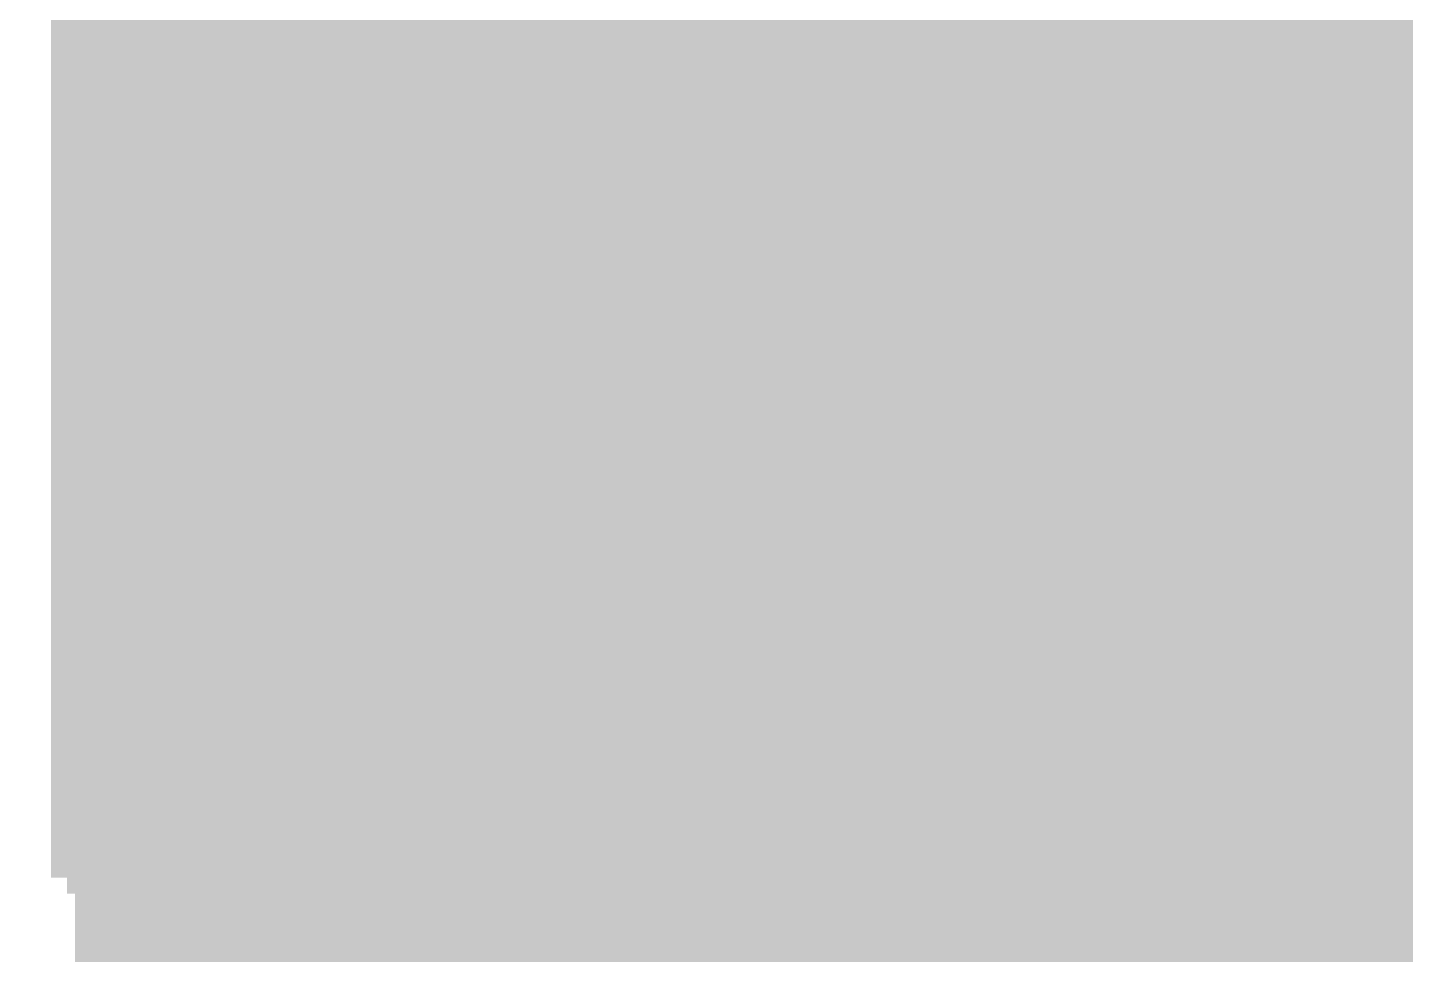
# Model space of a CAD drawing. Extents: x 980 to 1163, y 595 to 881.
# Drawn here: x 1096.6 to 1107.51, y 773.28 to 780.61 of the extents above; entities that cross this region are included whole.
import ezdxf

# ---------------------------------------------------------------- set-up
doc = ezdxf.new("R2010")
doc.units = 0
doc.header["$LTSCALE"] = 10
doc.header["$MEASUREMENT"] = 0
doc.layers.get('0').update_dxf_attribs({"linetype": 'CONTINUOUS'})
for name, color, linetype in [('22-304-2_BOT', 7, 'CONTINUOUS'), ('22-304-2_DRD', 7, 'CONTINUOUS'), ('22-304-2_DRL', 2, 'CONTINUOUS'), ('22-304-2_IN1', 4, 'CONTINUOUS'), ('22-304-2_IN2', 3, 'CONTINUOUS'), ('22-304-2_SMB', 5, 'CONTINUOUS'), ('22-304-2_SPB', 14, 'CONTINUOUS'), ('22-304-2_SSB', 12, 'CONTINUOUS'), ('22-304-2_SST', 11, 'CONTINUOUS'), ('22-304-2_TOP', 13, 'CONTINUOUS'), ('THRUHOLE_TAP', 7, 'CONTINUOUS')]:
    doc.layers.add(name, color=color, linetype=linetype)

# ---------------------------------------------------------------- blocks, each defined once
blk = doc.blocks.new('RECTANGLE_3')
blk.add_solid([(0.4826, 0.4064), (0.4826, -0.4064), (-0.4826, 0.4064), (-0.4826, -0.4064)])
blk = doc.blocks.new('ROUND_39')
at = {"const_width": 0.40005}
blk.add_lwpolyline([(-0.200024, 0, 1), (0.200024, 0, 1)], format="xyb", close=True, dxfattribs=at)
blk = doc.blocks.new('RECTANGLE_50')
blk.add_solid([(1.30048, 0.6477), (1.30048, -0.6477), (-1.30048, 0.6477), (-1.30048, -0.6477)])
blk = doc.blocks.new('ROUND_87')
at = {"const_width": 0.10033}
blk.add_lwpolyline([(-0.050164, 0, 1), (0.050164, 0, 1)], format="xyb", close=True, dxfattribs=at)
blk = doc.blocks.new('ROUND_88')
at = {"const_width": 0.10033}
blk.add_lwpolyline([(-0.050164, 0, 1), (0.050164, 0, 1)], format="xyb", close=True, dxfattribs=at)
blk = doc.blocks.new('ROUND_38')
at = {"const_width": 0.40005}
blk.add_lwpolyline([(-0.200024, 0, 1), (0.200024, 0, 1)], format="xyb", close=True, dxfattribs=at)
blk = doc.blocks.new('ROUND_42')
at = {"const_width": 0.40005}
blk.add_lwpolyline([(-0.200024, 0, 1), (0.200024, 0, 1)], format="xyb", close=True, dxfattribs=at)
blk = doc.blocks.new('ROUND_80')
at = {"const_width": 0.10033}
blk.add_lwpolyline([(-0.050164, 0, 1), (0.050164, 0, 1)], format="xyb", close=True, dxfattribs=at)

msp = doc.modelspace()

# ---------------------------------------------------------------- linework, layer by layer
at = {"layer": '22-304-2_BOT'}
for points, const_width in [([(1041.325, 794.117), (1041.325, 793.147), (1043.189, 791.282), (1047.634, 791.282), (1050.047, 793.695), (1092.465, 793.695), (1097.926, 788.234), (1097.926, 766.86), (1098.015, 766.86), (1101.228, 766.86), (1106.689, 766.86)], 1.27), ([(1100.568, 791.882), (1100.568, 768.041)], 0.254), ([(1100.796, 791.917), (1100.796, 768.041)], 0.254), ([(1101.025, 791.917), (1101.025, 768.041)], 0.254), ([(1101.254, 791.917), (1101.254, 768.041)], 0.254), ([(1101.482, 791.917), (1101.482, 778.557)], 0.254), ([(1101.711, 791.917), (1101.711, 778.557)], 0.254), ([(1101.939, 791.917), (1101.939, 778.557)], 0.254), ([(1102.168, 791.917), (1102.168, 778.557)], 0.254), ([(1102.397, 791.917), (1102.397, 778.557)], 0.254), ([(1102.625, 791.917), (1102.625, 778.557)], 0.254), ([(1102.854, 791.917), (1102.854, 778.557)], 0.254), ([(1103.082, 791.917), (1103.082, 778.557)], 0.254), ([(1103.311, 791.917), (1103.311, 776.106)], 0.254), ([(1103.54, 791.917), (1103.54, 776.106)], 0.254), ([(1103.768, 791.917), (1103.768, 779.738)], 0.254), ([(1103.997, 791.917), (1103.997, 779.738)], 0.254), ([(1104.225, 791.917), (1104.225, 779.738)], 0.254), ([(1104.454, 791.917), (1104.454, 779.738)], 0.254), ([(1104.683, 791.917), (1104.683, 779.738)], 0.254), ([(1104.911, 791.917), (1104.911, 779.738)], 0.254), ([(1105.14, 791.917), (1105.14, 779.738)], 0.254), ([(1105.368, 791.917), (1105.368, 779.738)], 0.254), ([(1105.597, 791.917), (1105.597, 779.738)], 0.254), ([(1105.826, 791.917), (1105.826, 779.738)], 0.254), ([(1106.054, 791.917), (1106.054, 779.738)], 0.254), ([(1106.283, 791.917), (1106.283, 779.738)], 0.254), ([(1106.511, 791.917), (1106.511, 779.738)], 0.254), ([(1106.74, 791.917), (1106.74, 779.738)], 0.254), ([(1106.969, 791.917), (1106.969, 779.738)], 0.254), ([(1107.197, 791.917), (1107.197, 779.738)], 0.254), ([(1107.426, 791.917), (1107.426, 776.423)], 0.254), ([(1100.339, 791.297), (1100.339, 768.041)], 0.254), ([(1100.111, 791.056), (1100.111, 768.041)], 0.254), ([(1099.196, 790.967), (1099.196, 768.041)], 0.254), ([(1099.425, 790.896), (1099.425, 768.041)], 0.254), ([(1099.653, 790.886), (1099.653, 768.041)], 0.254), ([(1099.882, 790.934), (1099.882, 768.041)], 0.254), ([(1099.069, 788.234), (1099.069, 768.041)], 0.254), ([(1118.889, 780.589), (1099.069, 780.589)], 0.254), ([(1118.66, 780.36), (1099.069, 780.36)], 0.254), ([(1118.432, 780.132), (1099.069, 780.132)], 0.254), ([(1118.203, 779.903), (1099.069, 779.903)], 0.254), ([(1105.419, 779.852), (1105.419, 778.582)], 0.254), ([(1105.419, 779.852), (1105.419, 778.582)], 0.254), ([(1103.611, 779.738), (1103.611, 777.426)], 0.254), ([(1107.228, 779.738), (1103.611, 779.738)], 0.254), ([(1105.419, 779.674), (1105.419, 778.582)], 0.381), ([(1107.228, 779.738), (1107.228, 777.426)], 0.254), ([(1103.611, 779.674), (1099.069, 779.674)], 0.254), ([(1109.316, 779.674), (1107.228, 779.674)], 0.254), ([(1103.611, 779.446), (1099.069, 779.446)], 0.254), ([(1109.316, 779.446), (1107.228, 779.446)], 0.254), ([(1103.611, 779.217), (1099.069, 779.217)], 0.254), ([(1109.316, 779.217), (1107.228, 779.217)], 0.254), ([(1103.611, 778.989), (1099.069, 778.989)], 0.254), ([(1109.316, 778.989), (1107.228, 778.989)], 0.254), ([(1103.611, 778.76), (1099.069, 778.76)], 0.254), ([(1109.316, 778.76), (1107.228, 778.76)], 0.254), ([(1102.244, 777.642), (1102.244, 778.709)], 0.254), ([(1103.674, 778.582), (1105.419, 778.582)], 0.381), ([(1107.164, 778.582), (1105.419, 778.582)], 0.381), ([(1103.235, 778.557), (1101.254, 778.557)], 0.254), ([(1101.254, 778.557), (1101.254, 777.134)], 0.254), ([(1102.244, 778.493), (1102.244, 777.642)], 0.381), ([(1103.235, 778.557), (1103.235, 777.134)], 0.254), ([(1101.254, 778.531), (1099.069, 778.531)], 0.254), ([(1103.611, 778.531), (1103.235, 778.531)], 0.254), ([(1109.316, 778.531), (1107.228, 778.531)], 0.254), ([(1101.254, 778.303), (1099.069, 778.303)], 0.254), ([(1103.611, 778.303), (1103.235, 778.303)], 0.254), ([(1109.316, 778.303), (1107.228, 778.303)], 0.254), ([(1101.254, 778.074), (1099.069, 778.074)], 0.254), ([(1103.611, 778.074), (1103.235, 778.074)], 0.254), ([(1109.316, 778.074), (1107.228, 778.074)], 0.254), ([(1101.254, 777.846), (1099.069, 777.846)], 0.254), ([(1103.611, 777.846), (1103.235, 777.846)], 0.254), ([(1109.316, 777.846), (1107.228, 777.846)], 0.254), ([(1101.317, 777.642), (1102.244, 777.642)], 0.381), ([(1103.171, 777.642), (1102.244, 777.642)], 0.381), ([(1101.254, 777.617), (1099.069, 777.617)], 0.254), ([(1103.611, 777.617), (1103.235, 777.617)], 0.254), ([(1109.316, 777.617), (1107.228, 777.617)], 0.254), ([(1105.419, 775.28), (1109.991, 775.28), (1110.499, 775.788), (1110.499, 776.972)], 1.27), ([(1101.254, 777.388), (1099.069, 777.388)], 0.254), ([(1104.642, 777.388), (1103.235, 777.388)], 0.254), ([(1104.685, 777.426), (1103.611, 777.426)], 0.254), ([(1103.768, 777.426), (1103.768, 776.436)], 0.254), ([(1103.997, 777.426), (1103.997, 776.436)], 0.254), ([(1104.225, 777.426), (1104.225, 776.436)], 0.254), ([(1104.454, 777.426), (1104.454, 777.162)], 0.254), ([(1107.228, 777.426), (1106.153, 777.426)], 0.254), ([(1109.316, 777.388), (1106.197, 777.388)], 0.254), ([(1106.283, 777.426), (1106.283, 777.299)], 0.254), ([(1106.511, 777.426), (1106.511, 776.885)], 0.254), ([(1106.74, 777.426), (1106.74, 776.436)], 0.254), ([(1106.969, 777.426), (1106.969, 776.436)], 0.254), ([(1107.197, 777.426), (1107.197, 776.436)], 0.254), ([(1101.254, 777.16), (1099.069, 777.16)], 0.254), ([(1104.452, 777.16), (1103.235, 777.16)], 0.254), ([(1103.235, 777.134), (1103.235, 776.728)], 0.254), ([(1109.316, 777.16), (1106.384, 777.16)], 0.254), ([(1105.419, 776.55), (1105.419, 775.28)], 1.27), ([(1101.254, 776.931), (1099.069, 776.931)], 0.254), ([(1104.342, 776.931), (1103.235, 776.931)], 0.254), ([(1109.316, 776.931), (1106.496, 776.931)], 0.254), ([(1101.254, 776.703), (1099.069, 776.703)], 0.254), ([(1101.254, 776.728), (1101.254, 775.306)], 0.254), ([(1103.235, 776.728), (1103.235, 776.106)], 0.254), ([(1104.286, 776.703), (1103.235, 776.703)], 0.254), ([(1109.316, 776.703), (1106.552, 776.703)], 0.254), ([(1101.254, 776.474), (1099.069, 776.474)], 0.254), ([(1104.276, 776.474), (1103.235, 776.474)], 0.254), ([(1104.276, 776.55), (1104.276, 776.436)], 0.254), ([(1106.562, 776.55), (1106.562, 776.436)], 0.254), ([(1109.316, 776.474), (1106.562, 776.474)], 0.254), ([(1102.244, 776.22), (1102.244, 775.28), (1105.419, 775.28)], 0.635), ([(1103.611, 776.436), (1103.611, 776.106)], 0.254), ([(1104.276, 776.436), (1103.611, 776.436)], 0.254), ([(1107.228, 776.436), (1106.562, 776.436)], 0.254), ([(1109.316, 776.423), (1107.228, 776.423)], 0.254), ([(1101.254, 776.245), (1099.069, 776.245)], 0.254), ([(1103.611, 776.245), (1103.235, 776.245)], 0.254), ([(1103.611, 776.106), (1103.235, 776.106)], 0.254), ([(1101.254, 776.017), (1099.069, 776.017)], 0.254), ([(1101.254, 775.788), (1099.069, 775.788)], 0.254), ([(1101.254, 775.56), (1099.069, 775.56)], 0.254), ([(1101.254, 775.331), (1099.069, 775.331)], 0.254), ([(1101.381, 775.306), (1101.254, 775.306)], 0.254), ([(1101.34, 775.102), (1099.069, 775.102)], 0.254), ([(1101.35, 774.874), (1099.069, 774.874)], 0.254), ([(1101.421, 774.645), (1099.069, 774.645)], 0.254), ([(1101.482, 774.533), (1101.482, 768.041)], 0.254), ([(1101.571, 774.417), (1099.069, 774.417)], 0.254), ([(1103.611, 774.417), (1102.917, 774.417)], 0.254), ([(1103.611, 774.455), (1102.948, 774.455)], 0.254), ([(1103.082, 774.455), (1103.082, 768.041)], 0.254), ([(1103.311, 774.455), (1103.311, 768.041)], 0.254), ([(1103.54, 774.455), (1103.54, 768.041)], 0.254), ([(1103.611, 774.455), (1103.611, 774.124)], 0.254), ([(1101.711, 774.292), (1101.711, 768.041)], 0.254), ([(1102.854, 774.353), (1102.854, 768.041)], 0.254), ([(1101.896, 774.188), (1099.069, 774.188)], 0.254), ([(1103.611, 774.188), (1102.592, 774.188)], 0.254), ([(1102.625, 774.203), (1102.625, 768.041)], 0.254), ([(1101.939, 774.17), (1101.939, 768.041)], 0.254), ([(1102.168, 774.122), (1102.168, 768.041)], 0.254), ([(1102.397, 774.132), (1102.397, 768.041)], 0.254), ([(1107.228, 774.124), (1103.611, 774.124)], 0.254), ([(1103.768, 774.124), (1103.768, 768.041)], 0.254), ([(1103.997, 774.124), (1103.997, 768.041)], 0.254), ([(1104.225, 774.124), (1104.225, 768.041)], 0.254), ([(1104.454, 774.124), (1104.454, 768.041)], 0.254), ([(1104.683, 774.124), (1104.683, 768.041)], 0.254), ([(1104.911, 774.124), (1104.911, 768.041)], 0.254), ([(1105.14, 774.124), (1105.14, 773.418)], 0.254), ([(1105.368, 774.124), (1105.368, 773.418)], 0.254), ([(1105.597, 774.124), (1105.597, 773.418)], 0.254), ([(1105.826, 774.124), (1105.826, 773.418)], 0.254), ([(1106.054, 774.124), (1106.054, 773.418)], 0.254), ([(1106.283, 774.124), (1106.283, 773.418)], 0.254), ([(1106.511, 774.124), (1106.511, 773.418)], 0.254), ([(1106.74, 774.124), (1106.74, 773.418)], 0.254), ([(1106.969, 774.124), (1106.969, 773.418)], 0.254), ([(1107.197, 774.124), (1107.197, 773.418)], 0.254), ([(1109.991, 774.137), (1107.228, 774.137)], 0.254), ([(1107.426, 774.137), (1107.426, 773.418)], 0.254), ([(1114.436, 773.959), (1099.069, 773.959)], 0.254), ([(1114.436, 773.731), (1099.069, 773.731)], 0.254), ([(1114.436, 773.502), (1099.069, 773.502)], 0.254), ([(1105.056, 773.418), (1105.056, 770.104)], 0.254), ([(1108.322, 773.418), (1105.056, 773.418)], 0.254), ([(1106.689, 773.355), (1106.689, 771.76)], 0.381), ([(1105.056, 773.274), (1099.069, 773.274)], 0.254)]:
    msp.add_lwpolyline(points, dxfattribs=dict(at, const_width=const_width))
at = {"layer": '22-304-2_BOT', "const_width": 0.254}
for points in [[(1104.685, 777.426, 0.221913), (1104.276, 776.55)], [(1106.562, 776.55, 0.221913), (1106.153, 777.426)], [(1101.381, 775.306, 0.078385), (1101.337, 775.026)], [(1101.337, 775.026, 0.414214), (1102.244, 774.119)], [(1102.244, 774.119, 0.225881), (1102.948, 774.454)]]:
    msp.add_lwpolyline(points, format="xyb", dxfattribs=at)
at = {"layer": '22-304-2_DRD', "const_width": 0.254}
for points in [[(1105.165, 780.487), (1104.784, 780.106)], [(1105.165, 780.487), (1104.784, 780.106)], [(1105.673, 780.487), (1105.165, 780.487)], [(1105.673, 780.487), (1105.165, 780.487)], [(1106.054, 780.106), (1105.673, 780.487)], [(1106.054, 780.106), (1105.673, 780.487)], [(1105.165, 780.233), (1105.165, 780.106)], [(1105.292, 780.233), (1105.165, 780.233)], [(1105.165, 780.233), (1105.165, 780.106)], [(1105.292, 780.233), (1105.165, 780.233)], [(1105.292, 780.106), (1105.292, 780.233)], [(1105.292, 780.106), (1105.292, 780.233)], [(1105.546, 780.233), (1105.546, 780.106)], [(1105.673, 780.233), (1105.546, 780.233)], [(1105.546, 780.233), (1105.546, 780.106)], [(1105.673, 780.233), (1105.546, 780.233)], [(1105.673, 780.106), (1105.673, 780.233)], [(1105.673, 780.106), (1105.673, 780.233)], [(1104.784, 780.106), (1104.784, 779.598)], [(1104.784, 780.106), (1104.784, 779.598)], [(1105.165, 780.106), (1105.292, 780.106)], [(1105.165, 780.106), (1105.292, 780.106)], [(1105.546, 780.106), (1105.673, 780.106)], [(1105.546, 780.106), (1105.673, 780.106)], [(1106.054, 779.598), (1106.054, 780.106)], [(1106.054, 779.598), (1106.054, 780.106)], [(1105.292, 779.471), (1105.038, 779.725)], [(1105.292, 779.471), (1105.038, 779.725)], [(1105.8, 779.725), (1105.546, 779.471)], [(1105.8, 779.725), (1105.546, 779.471)], [(1104.784, 779.598), (1105.165, 779.217)], [(1104.784, 779.598), (1105.165, 779.217)], [(1105.673, 779.217), (1106.054, 779.598)], [(1105.673, 779.217), (1106.054, 779.598)], [(1105.546, 779.471), (1105.292, 779.471)], [(1105.546, 779.471), (1105.292, 779.471)], [(1101.99, 779.344), (1101.609, 778.963)], [(1102.498, 779.344), (1101.99, 779.344)], [(1102.879, 778.963), (1102.498, 779.344)], [(1105.165, 779.217), (1105.673, 779.217)], [(1105.165, 779.217), (1105.673, 779.217)], [(1101.99, 779.09), (1101.99, 778.963)], [(1102.117, 779.09), (1101.99, 779.09)], [(1102.117, 778.963), (1102.117, 779.09)], [(1102.371, 779.09), (1102.371, 778.963)], [(1102.498, 779.09), (1102.371, 779.09)], [(1102.498, 778.963), (1102.498, 779.09)], [(1101.609, 778.963), (1101.609, 778.455)], [(1101.99, 778.963), (1102.117, 778.963)], [(1102.371, 778.963), (1102.498, 778.963)], [(1102.879, 778.455), (1102.879, 778.963)], [(1102.117, 778.328), (1101.863, 778.582)], [(1102.625, 778.582), (1102.371, 778.328)], [(1101.609, 778.455), (1101.99, 778.074)], [(1102.498, 778.074), (1102.879, 778.455)], [(1102.371, 778.328), (1102.117, 778.328)], [(1101.99, 778.074), (1102.498, 778.074)], [(1105.165, 777.185), (1104.784, 776.804)], [(1105.673, 777.185), (1105.165, 777.185)], [(1106.054, 776.804), (1105.673, 777.185)], [(1105.165, 776.931), (1105.165, 776.804)], [(1105.292, 776.931), (1105.165, 776.931)], [(1105.292, 776.804), (1105.292, 776.931)], [(1105.546, 776.931), (1105.546, 776.804)], [(1105.673, 776.931), (1105.546, 776.931)], [(1105.673, 776.804), (1105.673, 776.931)], [(1104.784, 776.804), (1104.784, 776.296)], [(1105.165, 776.804), (1105.292, 776.804)], [(1105.546, 776.804), (1105.673, 776.804)], [(1106.054, 776.296), (1106.054, 776.804)], [(1105.292, 776.169), (1105.038, 776.423)], [(1105.8, 776.423), (1105.546, 776.169)], [(1104.784, 776.296), (1105.165, 775.915)], [(1105.673, 775.915), (1106.054, 776.296)], [(1105.546, 776.169), (1105.292, 776.169)], [(1105.165, 775.915), (1105.673, 775.915)], [(1101.99, 775.661), (1101.609, 775.28)], [(1102.498, 775.661), (1101.99, 775.661)], [(1102.879, 775.28), (1102.498, 775.661)], [(1101.99, 775.407), (1101.99, 775.28)], [(1102.117, 775.407), (1101.99, 775.407)], [(1102.117, 775.28), (1102.117, 775.407)], [(1102.371, 775.407), (1102.371, 775.28)], [(1102.498, 775.407), (1102.371, 775.407)], [(1102.498, 775.28), (1102.498, 775.407)], [(1101.609, 775.28), (1101.609, 774.772)], [(1101.99, 775.28), (1102.117, 775.28)], [(1102.371, 775.28), (1102.498, 775.28)], [(1102.879, 774.772), (1102.879, 775.28)], [(1102.117, 774.645), (1101.863, 774.899)], [(1102.625, 774.899), (1102.371, 774.645)], [(1101.609, 774.772), (1101.99, 774.391)], [(1102.498, 774.391), (1102.879, 774.772)], [(1102.371, 774.645), (1102.117, 774.645)], [(1101.99, 774.391), (1102.498, 774.391)]]:
    msp.add_lwpolyline(points, dxfattribs=at)
at = {"layer": '22-304-2_IN1'}
for points, const_width in [([(1032.394, 772.359), (1042.681, 772.359), (1044.459, 770.581), (1048.65, 770.581), (1050.174, 772.105), (1050.174, 788.488), (1054.492, 792.806), (1093.481, 792.806), (1097.291, 788.996), (1097.291, 777.058), (1099.196, 775.153), (1102.244, 775.153), (1102.244, 775.026)], 0.635), ([(1107.07, 790.52), (1096.91, 790.52), (1096.91, 773.883)], 0.254), ([(1097.139, 790.52), (1097.139, 773.883)], 0.254), ([(1097.367, 790.52), (1097.367, 773.883)], 0.254), ([(1097.596, 790.52), (1097.596, 773.883)], 0.254), ([(1097.825, 790.52), (1097.825, 773.883)], 0.254), ([(1098.053, 790.52), (1098.053, 773.883)], 0.254), ([(1098.282, 790.52), (1098.282, 773.883)], 0.254), ([(1098.51, 790.52), (1098.51, 773.883)], 0.254), ([(1098.739, 790.52), (1098.739, 773.883)], 0.254), ([(1098.968, 790.52), (1098.968, 773.883)], 0.254), ([(1099.196, 790.52), (1099.196, 773.883)], 0.254), ([(1099.425, 790.52), (1099.425, 773.883)], 0.254), ([(1099.653, 790.52), (1099.653, 773.883)], 0.254), ([(1099.882, 790.52), (1099.882, 773.883)], 0.254), ([(1100.111, 790.52), (1100.111, 773.883)], 0.254), ([(1100.339, 790.52), (1100.339, 773.883)], 0.254), ([(1100.568, 790.52), (1100.568, 773.883)], 0.254), ([(1100.796, 790.52), (1100.796, 773.883)], 0.254), ([(1101.025, 790.52), (1101.025, 773.883)], 0.254), ([(1101.254, 790.52), (1101.254, 773.883)], 0.254), ([(1101.482, 790.52), (1101.482, 773.883)], 0.254), ([(1101.711, 790.52), (1101.711, 779.207)], 0.254), ([(1101.939, 790.52), (1101.939, 779.372)], 0.254), ([(1102.168, 790.52), (1102.168, 779.436)], 0.254), ([(1102.397, 790.52), (1102.397, 779.423)], 0.254), ([(1102.625, 790.52), (1102.625, 779.331)], 0.254), ([(1102.854, 790.52), (1102.854, 779.11)], 0.254), ([(1103.082, 790.52), (1103.082, 773.883)], 0.254), ([(1103.311, 790.52), (1103.311, 773.883)], 0.254), ([(1104.911, 787.838), (1104.911, 780.375)], 0.254), ([(1105.826, 787.754), (1105.826, 780.457)], 0.254), ([(1105.14, 787.686), (1105.14, 780.525)], 0.254), ([(1105.368, 787.632), (1105.368, 780.579)], 0.254), ([(1105.597, 787.653), (1105.597, 780.561)], 0.254), ([(1106.054, 786.73), (1106.054, 780.21)], 0.254), ([(1103.54, 786.69), (1103.54, 773.883)], 0.254), ([(1104.683, 786.593), (1104.683, 773.883)], 0.254), ([(1103.768, 786.469), (1103.768, 773.883)], 0.254), ([(1104.454, 786.428), (1104.454, 773.883)], 0.254), ([(1106.283, 786.484), (1106.283, 773.883)], 0.254), ([(1106.969, 786.416), (1106.969, 773.883)], 0.254), ([(1107.07, 786.469), (1107.07, 773.883)], 0.254), ([(1103.997, 786.377), (1103.997, 773.883)], 0.254), ([(1104.225, 786.365), (1104.225, 773.883)], 0.254), ([(1106.511, 786.383), (1106.511, 773.883)], 0.254), ([(1106.74, 786.362), (1106.74, 773.883)], 0.254), ([(1107.07, 780.741), (1096.91, 780.741)], 0.254), ([(1105.109, 780.513), (1096.91, 780.513)], 0.254), ([(1107.07, 780.513), (1105.729, 780.513)], 0.254), ([(1104.83, 780.284), (1096.91, 780.284)], 0.254), ([(1107.07, 780.284), (1106.006, 780.284)], 0.254), ([(1104.718, 780.055), (1096.91, 780.055)], 0.254), ([(1107.07, 780.055), (1106.12, 780.055)], 0.254), ([(1104.69, 779.827), (1096.91, 779.827)], 0.254), ([(1107.07, 779.827), (1106.148, 779.827)], 0.254), ([(1104.733, 779.598), (1096.91, 779.598)], 0.254), ([(1107.07, 779.598), (1106.103, 779.598)], 0.254), ([(1106.054, 779.491), (1106.054, 773.883)], 0.254), ([(1101.934, 779.37), (1096.91, 779.37)], 0.254), ([(1104.871, 779.37), (1102.554, 779.37)], 0.254), ([(1104.911, 779.329), (1104.911, 773.883)], 0.254), ([(1107.07, 779.37), (1105.965, 779.37)], 0.254), ([(1105.826, 779.245), (1105.826, 773.883)], 0.254), ([(1101.655, 779.141), (1096.91, 779.141)], 0.254), ([(1105.254, 779.141), (1102.831, 779.141)], 0.254), ([(1105.14, 779.177), (1105.14, 773.883)], 0.254), ([(1105.368, 779.123), (1105.368, 773.883)], 0.254), ([(1107.07, 779.141), (1105.582, 779.141)], 0.254), ([(1105.597, 779.144), (1105.597, 773.883)], 0.254), ([(1101.543, 778.912), (1096.91, 778.912)], 0.254), ([(1107.07, 778.912), (1102.945, 778.912)], 0.254), ([(1101.515, 778.684), (1096.91, 778.684)], 0.254), ([(1107.07, 778.684), (1102.973, 778.684)], 0.254), ([(1101.558, 778.455), (1096.91, 778.455)], 0.254), ([(1107.07, 778.455), (1102.928, 778.455)], 0.254), ([(1101.696, 778.227), (1096.91, 778.227)], 0.254), ([(1101.711, 778.211), (1101.711, 773.883)], 0.254), ([(1107.07, 778.227), (1102.79, 778.227)], 0.254), ([(1102.854, 778.308), (1102.854, 773.883)], 0.254), ([(1102.079, 777.998), (1096.91, 777.998)], 0.254), ([(1101.939, 778.046), (1101.939, 773.883)], 0.254), ([(1102.397, 777.995), (1102.397, 773.883)], 0.254), ([(1107.07, 777.998), (1102.407, 777.998)], 0.254), ([(1102.625, 778.087), (1102.625, 773.883)], 0.254), ([(1102.168, 777.983), (1102.168, 773.883)], 0.254), ([(1107.07, 777.769), (1096.91, 777.769)], 0.254), ([(1107.07, 777.541), (1096.91, 777.541)], 0.254), ([(1107.07, 777.312), (1096.91, 777.312)], 0.254), ([(1107.07, 777.084), (1096.91, 777.084)], 0.254), ([(1107.07, 776.855), (1096.91, 776.855)], 0.254), ([(1107.07, 776.626), (1096.91, 776.626)], 0.254), ([(1107.07, 776.398), (1096.91, 776.398)], 0.254), ([(1107.07, 776.169), (1096.91, 776.169)], 0.254), ([(1107.07, 775.941), (1096.91, 775.941)], 0.254), ([(1107.07, 775.712), (1096.91, 775.712)], 0.254), ([(1107.07, 775.483), (1096.91, 775.483)], 0.254), ([(1107.07, 775.255), (1096.91, 775.255)], 0.254), ([(1107.07, 775.026), (1096.91, 775.026)], 0.254), ([(1107.07, 774.798), (1096.91, 774.798)], 0.254), ([(1107.07, 774.569), (1096.91, 774.569)], 0.254), ([(1107.07, 774.34), (1096.91, 774.34)], 0.254), ([(1107.07, 774.112), (1096.91, 774.112)], 0.254), ([(1107.07, 773.883), (1096.91, 773.883)], 0.254)]:
    msp.add_lwpolyline(points, dxfattribs=dict(at, const_width=const_width))
at = {"layer": '22-304-2_IN1', "const_width": 0.254}
for points in [[(1105.419, 780.581, 0.414214), (1104.69, 779.852)], [(1106.148, 779.852, 0.414214), (1105.419, 780.581)], [(1104.69, 779.852, 0.414214), (1105.419, 779.123)], [(1105.419, 779.123, 0.414214), (1106.148, 779.852)], [(1102.244, 779.438, 0.414214), (1101.515, 778.709)], [(1102.973, 778.709, 0.414214), (1102.244, 779.438)], [(1101.515, 778.709, 0.414214), (1102.244, 777.98)], [(1102.244, 777.98, 0.414214), (1102.973, 778.709)]]:
    msp.add_lwpolyline(points, format="xyb", dxfattribs=at)
at = {"layer": '22-304-2_IN2'}
for points, const_width in [([(1102.168, 834.64), (1102.168, 776.05)], 0.254), ([(1102.397, 834.516), (1102.397, 776.04)], 0.254), ([(1101.939, 834.322), (1101.939, 776.007)], 0.254), ([(1101.711, 834.117), (1101.711, 775.902)], 0.254), ([(1101.482, 833.977), (1101.482, 775.712)], 0.254), ([(1102.625, 816.878), (1102.625, 775.979)], 0.254), ([(1102.854, 816.2), (1102.854, 775.852)], 0.254), ([(1103.082, 815.77), (1103.082, 775.618)], 0.254), ([(1103.311, 815.445), (1103.311, 735.61)], 0.254), ([(1103.54, 815.184), (1103.54, 735.428)], 0.254), ([(1103.768, 814.963), (1103.768, 735.209)], 0.254), ([(1103.997, 814.78), (1103.997, 734.95)], 0.254), ([(1104.225, 814.622), (1104.225, 734.627)], 0.254), ([(1104.454, 814.49), (1104.454, 776.898)], 0.254), ([(1104.683, 814.378), (1104.683, 777.264)], 0.254), ([(1104.911, 814.284), (1104.911, 777.442)], 0.254), ([(1101.254, 807.985), (1101.254, 775.293)], 0.254), ([(1101.025, 807.688), (1101.025, 736.317)], 0.254), ([(1100.796, 807.533), (1100.796, 736.299)], 0.254), ([(1105.14, 801.435), (1105.14, 777.538)], 0.254), ([(1105.368, 800.982), (1105.368, 777.574)], 0.254), ([(1105.597, 800.767), (1105.597, 777.561)], 0.254), ([(1105.826, 800.64), (1105.826, 777.493)], 0.254), ([(1106.054, 800.571), (1106.054, 777.355)], 0.254), ([(1101.16, 732.692), (1097.799, 736.052), (1097.799, 788.996), (1092.6, 794.196), (1092.6, 798.541)], 1.27), ([(1106.283, 795.006), (1106.283, 777.104)], 0.254), ([(1106.511, 794.709), (1106.511, 733.952)], 0.254), ([(1106.74, 794.554), (1106.74, 733.952)], 0.254), ([(1106.969, 794.472), (1106.969, 733.952)], 0.254), ([(1107.426, 794.472), (1107.426, 733.952)], 0.254), ([(1107.197, 794.447), (1107.197, 733.952)], 0.254), ([(1100.568, 791.521), (1100.568, 736.268)], 0.254), ([(1100.339, 791.102), (1100.339, 736.225)], 0.254), ([(1100.111, 790.914), (1100.111, 736.164)], 0.254), ([(1099.196, 790.838), (1099.196, 736.438)], 0.254), ([(1099.425, 790.774), (1099.425, 736.21)], 0.254), ([(1099.653, 790.767), (1099.653, 735.991)], 0.254), ([(1099.882, 790.81), (1099.882, 736.085)], 0.254), ([(1099.062, 788.996), (1099.062, 736.573)], 0.254), ([(1143.527, 780.589), (1099.062, 780.589)], 0.254), ([(1143.527, 780.36), (1099.062, 780.36)], 0.254), ([(1143.527, 780.132), (1099.062, 780.132)], 0.254), ([(1143.527, 779.903), (1099.062, 779.903)], 0.254), ([(1143.527, 779.674), (1099.062, 779.674)], 0.254), ([(1143.527, 779.446), (1099.062, 779.446)], 0.254), ([(1143.527, 779.217), (1099.062, 779.217)], 0.254), ([(1143.527, 778.989), (1099.062, 778.989)], 0.254), ([(1143.527, 778.76), (1099.062, 778.76)], 0.254), ([(1143.527, 778.531), (1099.062, 778.531)], 0.254), ([(1139.364, 778.303), (1099.062, 778.303)], 0.254), ([(1138.99, 778.074), (1099.062, 778.074)], 0.254), ([(1138.78, 777.846), (1099.062, 777.846)], 0.254), ([(1138.642, 777.617), (1099.062, 777.617)], 0.254), ([(1104.827, 777.388), (1099.062, 777.388)], 0.254), ([(1138.559, 777.388), (1106.011, 777.388)], 0.254), ([(1104.594, 777.16), (1099.062, 777.16)], 0.254), ([(1138.518, 777.16), (1106.245, 777.16)], 0.254), ([(1104.467, 776.931), (1099.062, 776.931)], 0.254), ([(1138.515, 776.931), (1106.372, 776.931)], 0.254), ([(1104.403, 776.703), (1099.062, 776.703)], 0.254), ([(1138.554, 776.703), (1106.433, 776.703)], 0.254), ([(1104.396, 776.474), (1099.062, 776.474)], 0.254), ([(1138.63, 776.474), (1106.443, 776.474)], 0.254), ([(1104.439, 776.245), (1099.062, 776.245)], 0.254), ([(1138.513, 776.245), (1106.4, 776.245)], 0.254), ([(1104.454, 776.202), (1104.454, 734.206)], 0.254), ([(1101.975, 776.017), (1099.062, 776.017)], 0.254), ([(1104.543, 776.017), (1102.511, 776.017)], 0.254), ([(1106.283, 775.996), (1106.283, 733.952)], 0.254), ([(1138.513, 776.017), (1106.296, 776.017)], 0.254), ([(1104.683, 775.836), (1104.683, 733.952)], 0.254), ([(1101.556, 775.788), (1099.062, 775.788)], 0.254), ([(1104.731, 775.788), (1102.93, 775.788)], 0.254), ([(1106.054, 775.742), (1106.054, 733.952)], 0.254), ([(1138.513, 775.788), (1106.105, 775.788)], 0.254), ([(1104.911, 775.659), (1104.911, 733.952)], 0.254), ([(1105.826, 775.608), (1105.826, 733.952)], 0.254), ([(1101.368, 775.56), (1099.062, 775.56)], 0.254), ([(1105.15, 775.56), (1103.121, 775.56)], 0.254), ([(1105.14, 775.562), (1105.14, 733.952)], 0.254), ([(1105.368, 775.524), (1105.368, 733.952)], 0.254), ([(1105.597, 775.539), (1105.597, 733.952)], 0.254), ([(1138.513, 775.56), (1105.686, 775.56)], 0.254), ([(1101.264, 775.331), (1099.062, 775.331)], 0.254), ([(1138.513, 775.331), (1103.225, 775.331)], 0.254), ([(1101.221, 775.102), (1099.062, 775.102)], 0.254), ([(1138.513, 775.102), (1103.268, 775.102)], 0.254), ([(1101.228, 774.874), (1099.062, 774.874)], 0.254), ([(1138.513, 774.874), (1103.258, 774.874)], 0.254), ([(1101.254, 774.757), (1101.254, 736.317)], 0.254), ([(1101.292, 774.645), (1099.062, 774.645)], 0.254), ([(1138.513, 774.645), (1103.197, 774.645)], 0.254), ([(1101.419, 774.417), (1099.062, 774.417)], 0.254), ([(1138.513, 774.417), (1103.07, 774.417)], 0.254), ([(1103.082, 774.434), (1103.082, 735.765)], 0.254), ([(1101.482, 774.338), (1101.482, 736.304)], 0.254), ([(1101.652, 774.188), (1099.062, 774.188)], 0.254), ([(1138.513, 774.188), (1102.836, 774.188)], 0.254), ([(1102.854, 774.201), (1102.854, 735.897)], 0.254), ([(1101.711, 774.15), (1101.711, 736.276)], 0.254), ([(1102.625, 774.074), (1102.625, 736.009)], 0.254), ([(1138.513, 773.959), (1099.062, 773.959)], 0.254), ([(1101.939, 774.046), (1101.939, 736.233)], 0.254), ([(1102.168, 774.003), (1102.168, 736.174)], 0.254), ([(1102.397, 774.01), (1102.397, 736.101)], 0.254), ([(1138.513, 773.731), (1099.062, 773.731)], 0.254), ([(1143.527, 773.502), (1099.062, 773.502)], 0.254), ([(1143.527, 773.274), (1099.062, 773.274)], 0.254)]:
    msp.add_lwpolyline(points, dxfattribs=dict(at, const_width=const_width))
at = {"layer": '22-304-2_IN2', "const_width": 0.254}
for points in [[(1105.419, 777.576, 0.414214), (1104.393, 776.55)], [(1106.445, 776.55, 0.414214), (1105.419, 777.576)], [(1104.393, 776.55, 0.414214), (1105.419, 775.524)], [(1105.419, 775.524, 0.414214), (1106.445, 776.55)], [(1102.244, 776.052, 0.414214), (1101.218, 775.026)], [(1103.27, 775.026, 0.414214), (1102.244, 776.052)], [(1101.218, 775.026, 0.414214), (1102.244, 774)], [(1102.244, 774, 0.414214), (1103.27, 775.026)]]:
    msp.add_lwpolyline(points, format="xyb", dxfattribs=at)
at = {"layer": '22-304-2_SMB', "const_width": 0.254}
for points in [[(1100.949, 790.876), (1100.949, 780.741)], [(1101.177, 790.901), (1101.177, 780.741)], [(1101.406, 790.901), (1101.406, 780.741)], [(1101.635, 790.901), (1101.635, 780.741)], [(1101.863, 790.901), (1101.863, 780.741)], [(1102.092, 790.901), (1102.092, 780.741)], [(1102.32, 790.901), (1102.32, 780.741)], [(1102.549, 790.901), (1102.549, 780.741)], [(1102.778, 790.901), (1102.778, 780.741)], [(1103.006, 790.901), (1103.006, 780.741)], [(1103.235, 790.901), (1103.235, 780.741)], [(1103.463, 790.901), (1103.463, 780.741)], [(1103.692, 790.901), (1103.692, 780.741)], [(1103.921, 790.901), (1103.921, 780.741)], [(1104.149, 790.901), (1104.149, 780.741)], [(1104.378, 790.901), (1104.378, 780.741)], [(1104.606, 790.901), (1104.606, 780.741)], [(1104.835, 790.901), (1104.835, 780.741)], [(1105.064, 790.901), (1105.064, 780.741)], [(1105.292, 790.901), (1105.292, 780.741)], [(1105.521, 790.901), (1105.521, 780.741)], [(1105.749, 790.901), (1105.749, 780.741)], [(1105.978, 790.901), (1105.978, 780.741)], [(1106.207, 790.901), (1106.207, 780.741)], [(1106.435, 790.901), (1106.435, 780.741)], [(1106.664, 790.901), (1106.664, 780.741)], [(1106.892, 790.901), (1106.892, 780.741)], [(1107.121, 790.901), (1107.121, 780.741)], [(1107.35, 790.901), (1107.35, 780.741)], [(1107.578, 790.901), (1107.578, 780.741)], [(1100.72, 790.647), (1100.72, 780.741)], [(1100.492, 790.419), (1100.492, 780.741)], [(1100.263, 790.19), (1100.263, 780.741)], [(1100.034, 789.961), (1100.034, 780.741)], [(1099.806, 789.733), (1099.806, 780.741)], [(1099.704, 789.631), (1099.704, 780.741)], [(1139.709, 785.821), (1123.834, 785.821), (1123.834, 784.551), (1123.199, 783.916), (1119.389, 783.916), (1119.389, 781.376), (1118.754, 780.741), (1100.974, 780.741)], [(1100.974, 780.741), (1099.704, 780.741)]]:
    msp.add_lwpolyline(points, dxfattribs=at)
at = {"layer": '22-304-2_SSB', "const_width": 0.152}
for points in [[(1104.731, 781.216), (1104.731, 780.741), (1105.409, 781.216), (1105.577, 781.216), (1105.747, 781.158), (1105.747, 780.802), (1105.577, 780.741)], [(1101.962, 780.37), (1101.795, 780.312), (1101.795, 779.956), (1101.962, 779.898), (1102.641, 779.898), (1102.811, 779.956), (1102.811, 780.312), (1102.641, 780.37)], [(1104.901, 780.378), (1104.731, 780.32), (1104.731, 779.964), (1104.901, 779.903), (1105.577, 779.903), (1105.747, 779.964), (1105.747, 780.32), (1105.577, 780.378)], [(1104.276, 779.471), (1106.943, 779.471), (1106.943, 774.391), (1103.895, 774.391), (1103.895, 779.471), (1104.276, 779.471)], [(1103.07, 778.392), (1103.07, 775.471), (1101.431, 775.471), (1101.431, 778.392), (1103.07, 778.392)]]:
    msp.add_lwpolyline(points, dxfattribs=at)
at = {"layer": '22-304-2_SST', "const_width": 0.152}
for points in [[(1104.543, 782.141, 0.284435), (1109.554, 775.046)], [(1105.686, 782.141, 0.393736), (1112.78, 775.529)], [(1103.314, 781.584, 0.285983), (1109.554, 773.677)]]:
    msp.add_lwpolyline(points, format="xyb", dxfattribs=at)
at = {"layer": '22-304-2_TOP'}
for points, const_width in [([(1007.629, 776.431), (1007.629, 778.582), (1024.647, 795.6), (1031.759, 795.6), (1035.188, 792.171), (1048.015, 792.171), (1049.158, 793.314), (1094.751, 793.314), (1098.561, 789.504), (1098.561, 777.312), (1102.117, 773.756), (1110.118, 773.756), (1111.642, 772.232), (1137.091, 772.232), (1139.89, 775.031)], 0.762), ([(1021.726, 764.866), (1042.808, 764.866), (1050.174, 772.232), (1050.174, 788.234), (1053.984, 792.044), (1094.116, 792.044), (1097.291, 788.869), (1097.291, 769.565), (1100.974, 765.882), (1119.77, 765.882), (1121.167, 764.485)], 0.635), ([(1107.997, 780.134), (1099.45, 780.134)], 0.254), ([(1099.45, 780.134), (1099.45, 777.68)], 0.254), ([(1145.297, 780.132), (1099.45, 780.132)], 0.254), ([(1099.653, 780.134), (1099.653, 777.477)], 0.254), ([(1099.882, 780.134), (1099.882, 777.249)], 0.254), ([(1100.111, 780.134), (1100.111, 777.02)], 0.254), ([(1100.339, 780.134), (1100.339, 776.791)], 0.254), ([(1100.568, 780.134), (1100.568, 776.563)], 0.254), ([(1100.796, 780.134), (1100.796, 776.334)], 0.254), ([(1101.025, 780.134), (1101.025, 776.106)], 0.254), ([(1101.254, 780.134), (1101.254, 775.877)], 0.254), ([(1101.482, 780.134), (1101.482, 775.648)], 0.254), ([(1101.711, 780.134), (1101.711, 775.76)], 0.254), ([(1101.939, 780.134), (1101.939, 775.88)], 0.254), ([(1102.168, 780.134), (1102.168, 775.93)], 0.254), ([(1102.397, 780.134), (1102.397, 775.92)], 0.254), ([(1102.625, 780.134), (1102.625, 775.849)], 0.254), ([(1102.854, 780.134), (1102.854, 775.699)], 0.254), ([(1103.082, 780.134), (1103.082, 775.374)], 0.254), ([(1103.311, 780.134), (1103.311, 774.645)], 0.254), ([(1103.54, 780.134), (1103.54, 774.645)], 0.254), ([(1103.768, 780.134), (1103.768, 774.645)], 0.254), ([(1103.997, 780.134), (1103.997, 774.645)], 0.254), ([(1104.225, 780.134), (1104.225, 774.645)], 0.254), ([(1104.454, 780.134), (1104.454, 774.645)], 0.254), ([(1104.683, 780.134), (1104.683, 777.081)], 0.254), ([(1104.911, 780.134), (1104.911, 777.302)], 0.254), ([(1105.14, 780.134), (1105.14, 777.414)], 0.254), ([(1105.368, 780.134), (1105.368, 777.457)], 0.254), ([(1105.597, 780.134), (1105.597, 777.439)], 0.254), ([(1105.826, 780.134), (1105.826, 777.36)], 0.254), ([(1106.054, 780.134), (1106.054, 777.198)], 0.254), ([(1106.283, 780.134), (1106.283, 776.83)], 0.254), ([(1106.511, 780.134), (1106.511, 774.645)], 0.254), ([(1106.74, 780.134), (1106.74, 774.645)], 0.254), ([(1106.969, 780.134), (1106.969, 774.645)], 0.254), ([(1107.197, 780.134), (1107.197, 774.645)], 0.254), ([(1107.426, 780.134), (1107.426, 774.645)], 0.254), ([(1145.297, 779.903), (1099.45, 779.903)], 0.254), ([(1145.297, 779.674), (1099.45, 779.674)], 0.254), ([(1145.297, 779.446), (1099.45, 779.446)], 0.254), ([(1145.297, 779.217), (1099.45, 779.217)], 0.254), ([(1145.297, 778.989), (1099.45, 778.989)], 0.254), ([(1145.297, 778.76), (1099.45, 778.76)], 0.254), ([(1145.297, 778.531), (1099.45, 778.531)], 0.254), ([(1145.297, 778.303), (1099.45, 778.303)], 0.254), ([(1139.186, 778.074), (1099.45, 778.074)], 0.254), ([(1138.929, 777.846), (1099.45, 777.846)], 0.254), ([(1099.45, 777.68), (1101.536, 775.595)], 0.254), ([(1138.777, 777.617), (1099.514, 777.617)], 0.254), ([(1105.071, 777.388), (1099.742, 777.388)], 0.254), ([(1138.683, 777.388), (1105.767, 777.388)], 0.254), ([(1104.746, 777.16), (1099.971, 777.16)], 0.254), ([(1138.637, 777.16), (1106.092, 777.16)], 0.254), ([(1104.596, 776.931), (1100.2, 776.931)], 0.254), ([(1138.635, 776.931), (1106.242, 776.931)], 0.254), ([(1104.525, 776.703), (1100.428, 776.703)], 0.254), ([(1138.675, 776.703), (1106.313, 776.703)], 0.254), ([(1098.117, 776.499), (1098.117, 769.906)], 0.254), ([(1098.117, 776.499), (1101.482, 773.131)], 0.254), ([(1098.142, 776.474), (1098.117, 776.474)], 0.254), ([(1104.515, 776.474), (1100.657, 776.474)], 0.254), ([(1138.762, 776.474), (1106.324, 776.474)], 0.254), ([(1098.371, 776.245), (1098.117, 776.245)], 0.254), ([(1098.282, 776.334), (1098.282, 769.74)], 0.254), ([(1104.563, 776.245), (1100.885, 776.245)], 0.254), ([(1138.632, 776.245), (1106.273, 776.245)], 0.254), ([(1106.283, 776.271), (1106.283, 774.645)], 0.254), ([(1098.51, 776.106), (1098.51, 769.512)], 0.254), ([(1098.599, 776.017), (1098.117, 776.017)], 0.254), ([(1104.685, 776.017), (1101.114, 776.017)], 0.254), ([(1104.683, 776.019), (1104.683, 774.645)], 0.254), ([(1138.632, 776.017), (1106.153, 776.017)], 0.254), ([(1098.739, 775.877), (1098.739, 769.283)], 0.254), ([(1106.054, 775.902), (1106.054, 774.645)], 0.254), ([(1098.828, 775.788), (1098.117, 775.788)], 0.254), ([(1101.752, 775.788), (1101.343, 775.788)], 0.254), ([(1104.927, 775.788), (1102.737, 775.788)], 0.254), ([(1104.911, 775.798), (1104.911, 774.645)], 0.254), ([(1105.826, 775.737), (1105.826, 774.645)], 0.254), ([(1138.632, 775.788), (1105.912, 775.788)], 0.254), ([(1098.968, 775.648), (1098.968, 769.055)], 0.254), ([(1105.14, 775.687), (1105.14, 774.645)], 0.254), ([(1105.368, 775.643), (1105.368, 774.645)], 0.254), ([(1105.597, 775.659), (1105.597, 774.645)], 0.254), ([(1099.057, 775.56), (1098.117, 775.56)], 0.254), ([(1138.632, 775.56), (1102.978, 775.56)], 0.254), ([(1099.196, 775.42), (1099.196, 768.826)], 0.254), ([(1099.285, 775.331), (1098.117, 775.331)], 0.254), ([(1138.632, 775.331), (1103.098, 775.331)], 0.254), ([(1099.425, 775.191), (1099.425, 768.597)], 0.254), ([(1099.514, 775.102), (1098.117, 775.102)], 0.254), ([(1138.632, 775.102), (1103.149, 775.102)], 0.254), ([(1099.653, 774.963), (1099.653, 768.369)], 0.254), ([(1099.742, 774.874), (1098.117, 774.874)], 0.254), ([(1138.475, 774.874), (1103.138, 774.874)], 0.254), ([(1099.882, 774.734), (1099.882, 768.14)], 0.254), ([(1099.971, 774.645), (1098.117, 774.645)], 0.254), ([(1138.246, 774.645), (1103.067, 774.645)], 0.254), ([(1110.118, 774.645), (1103.067, 774.645)], 0.254), ([(1103.082, 774.678), (1103.082, 774.645)], 0.254), ([(1100.111, 774.505), (1100.111, 767.912)], 0.254), ([(1100.2, 774.417), (1098.117, 774.417)], 0.254), ([(1100.428, 774.188), (1098.117, 774.188)], 0.254), ([(1100.339, 774.277), (1100.339, 767.683)], 0.254), ([(1100.657, 773.959), (1098.117, 773.959)], 0.254), ([(1100.568, 774.048), (1100.568, 767.454)], 0.254), ([(1100.796, 773.82), (1100.796, 767.226)], 0.254), ([(1100.885, 773.731), (1098.117, 773.731)], 0.254), ([(1101.025, 773.591), (1101.025, 766.997)], 0.254), ([(1101.114, 773.502), (1098.117, 773.502)], 0.254), ([(1101.254, 773.362), (1101.254, 766.769)], 0.254), ([(1101.343, 773.274), (1098.117, 773.274)], 0.254)]:
    msp.add_lwpolyline(points, dxfattribs=dict(at, const_width=const_width))
at = {"layer": '22-304-2_TOP', "const_width": 0.254}
for points in [[(1105.419, 777.457, 0.414214), (1104.512, 776.55)], [(1106.326, 776.55, 0.414214), (1105.419, 777.457)], [(1104.512, 776.55, 0.414214), (1105.419, 775.643)], [(1105.419, 775.643, 0.414214), (1106.326, 776.55)], [(1102.244, 775.933, 0.227379), (1101.537, 775.594)], [(1103.151, 775.026, 0.414214), (1102.244, 775.933)], [(1103.067, 774.645, 0.108822), (1103.151, 775.026)]]:
    msp.add_lwpolyline(points, format="xyb", dxfattribs=at)

# ---------------------------------------------------------------- block references
at = {"layer": '22-304-2_BOT'}
for name, p in [('ROUND_39', (1105.419, 779.852)), ('RECTANGLE_50', (1105.419, 778.582)), ('ROUND_39', (1102.244, 778.709)), ('RECTANGLE_3', (1102.244, 777.642)), ('ROUND_39', (1105.419, 776.55)), ('RECTANGLE_3', (1102.244, 776.22)), ('RECTANGLE_50', (1105.419, 775.28)), ('ROUND_39', (1102.244, 775.026))]:
    msp.add_blockref(name, p, dxfattribs=at)
at = {"layer": '22-304-2_DRL'}
for name, p in [('ROUND_88', (1105.419, 779.852)), ('ROUND_88', (1102.244, 778.709)), ('ROUND_87', (1105.419, 776.55)), ('ROUND_88', (1102.244, 775.026))]:
    msp.add_blockref(name, p, dxfattribs=at)
at = {"layer": '22-304-2_IN1'}
for name, p in [('ROUND_42', (1105.419, 779.852)), ('ROUND_42', (1102.244, 778.709)), ('ROUND_38', (1105.419, 776.55)), ('ROUND_42', (1102.244, 775.026))]:
    msp.add_blockref(name, p, dxfattribs=at)
at = {"layer": '22-304-2_IN2'}
for name, p in [('ROUND_42', (1105.419, 779.852)), ('ROUND_42', (1102.244, 778.709)), ('ROUND_38', (1105.419, 776.55)), ('ROUND_42', (1102.244, 775.026))]:
    msp.add_blockref(name, p, dxfattribs=at)
at = {"layer": '22-304-2_SMB'}
for name, p in [('RECTANGLE_50', (1105.419, 778.582)), ('RECTANGLE_3', (1102.244, 777.642)), ('RECTANGLE_3', (1102.244, 776.22)), ('RECTANGLE_50', (1105.419, 775.28))]:
    msp.add_blockref(name, p, dxfattribs=at)
at = {"layer": '22-304-2_SPB'}
for name, p in [('RECTANGLE_50', (1105.419, 778.582)), ('RECTANGLE_3', (1102.244, 777.642)), ('RECTANGLE_3', (1102.244, 776.22)), ('RECTANGLE_50', (1105.419, 775.28))]:
    msp.add_blockref(name, p, dxfattribs=at)
at = {"layer": '22-304-2_TOP'}
for p in [(1105.419, 779.852), (1102.244, 778.709), (1105.419, 776.55), (1102.244, 775.026)]:
    msp.add_blockref('ROUND_39', p, dxfattribs=at)
at = {"layer": 'THRUHOLE_TAP'}
for p in [(1105.419, 779.852), (1102.244, 778.709), (1105.419, 776.55), (1102.244, 775.026)]:
    msp.add_blockref('ROUND_80', p, dxfattribs=at)

doc.saveas('drawing.dxf')
